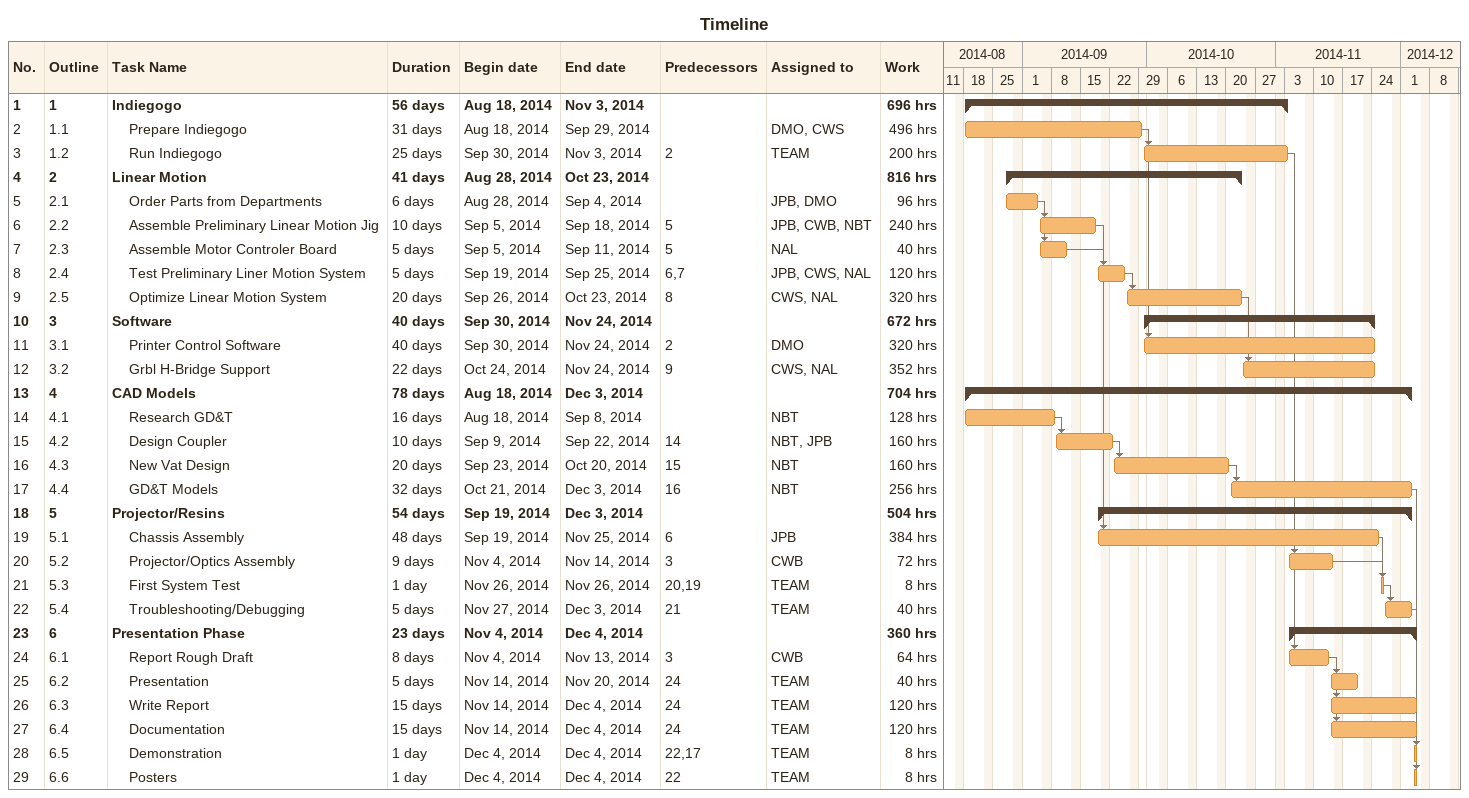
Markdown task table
Timeline

| ID | WBS | Task | Duration | Start | Finish | Predecessors | Resources | Work (h) |
|---|---|---|---|---|---|---|---|---|
| 1 | 1 | **Indiegogo** | 56d | 2014-08-18 | 2014-11-03 |  |  | 696 |
| 2 | 1.1 | Prepare Indiegogo | 31d | 2014-08-18 | 2014-09-29 |  | DMO, CWS | 496 |
| 3 | 1.2 | Run Indiegogo | 25d | 2014-09-30 | 2014-11-03 | 2 | TEAM | 200 |
| 4 | 2 | **Linear Motion** | 41d | 2014-08-28 | 2014-10-23 |  |  | 816 |
| 5 | 2.1 | Order Parts from Departments | 6d | 2014-08-28 | 2014-09-04 |  | JPB, DMO | 96 |
| 6 | 2.2 | Assemble Preliminary Linear Motion Jig | 10d | 2014-09-05 | 2014-09-18 | 5 | JPB, CWB, NBT | 240 |
| 7 | 2.3 | Assemble Motor Controler Board | 5d | 2014-09-05 | 2014-09-11 | 5 | NAL | 40 |
| 8 | 2.4 | Test Preliminary Liner Motion System | 5d | 2014-09-19 | 2014-09-25 | 6, 7 | JPB, CWS, NAL | 120 |
| 9 | 2.5 | Optimize Linear Motion System | 20d | 2014-09-26 | 2014-10-23 | 8 | CWS, NAL | 320 |
| 10 | 3 | **Software** | 40d | 2014-09-30 | 2014-11-24 |  |  | 672 |
| 11 | 3.1 | Printer Control Software | 40d | 2014-09-30 | 2014-11-24 | 2 | DMO | 320 |
| 12 | 3.2 | Grbl H-Bridge Support | 22d | 2014-10-24 | 2014-11-24 | 9 | CWS, NAL | 352 |
| 13 | 4 | **CAD Models** | 78d | 2014-08-18 | 2014-12-03 |  |  | 704 |
| 14 | 4.1 | Research GD&T | 16d | 2014-08-18 | 2014-09-08 |  | NBT | 128 |
| 15 | 4.2 | Design Coupler | 10d | 2014-09-09 | 2014-09-22 | 14 | NBT, JPB | 160 |
| 16 | 4.3 | New Vat Design | 20d | 2014-09-23 | 2014-10-20 | 15 | NBT | 160 |
| 17 | 4.4 | GD&T Models | 32d | 2014-10-21 | 2014-12-03 | 16 | NBT | 256 |
| 18 | 5 | **Projector/Resins** | 54d | 2014-09-19 | 2014-12-03 |  |  | 504 |
| 19 | 5.1 | Chassis Assembly | 48d | 2014-09-19 | 2014-11-25 | 6 | JPB | 384 |
| 20 | 5.2 | Projector/Optics Assembly | 9d | 2014-11-04 | 2014-11-14 | 3 | CWB | 72 |
| 21 | 5.3 | First System Test | 1d | 2014-11-26 | 2014-11-26 | 20, 19 | TEAM | 8 |
| 22 | 5.4 | Troubleshooting/Debugging | 5d | 2014-11-27 | 2014-12-03 | 21 | TEAM | 40 |
| 23 | 6 | **Presentation Phase** | 23d | 2014-11-04 | 2014-12-04 |  |  | 360 |
| 24 | 6.1 | Report Rough Draft | 8d | 2014-11-04 | 2014-11-13 | 3 | CWB | 64 |
| 25 | 6.2 | Presentation | 5d | 2014-11-14 | 2014-11-20 | 24 | TEAM | 40 |
| 26 | 6.3 | Write Report | 15d | 2014-11-14 | 2014-12-04 | 24 | TEAM | 120 |
| 27 | 6.4 | Documentation | 15d | 2014-11-14 | 2014-12-04 | 24 | TEAM | 120 |
| 28 | 6.5 | Demonstration | 1d | 2014-12-04 | 2014-12-04 | 22, 17 | TEAM | 8 |
| 29 | 6.6 | Posters | 1d | 2014-12-04 | 2014-12-04 | 22 | TEAM | 8 |
